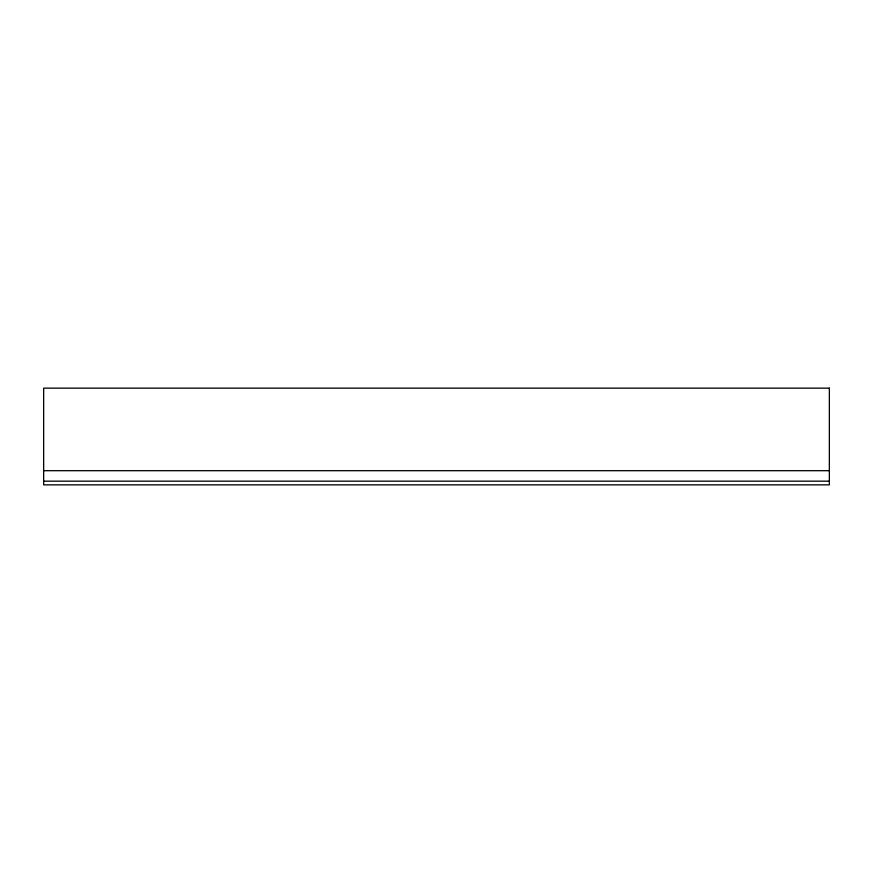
<?xml version="1.0" encoding="UTF-8"?>
<svg xmlns="http://www.w3.org/2000/svg" width="873" height="873" viewBox="0 0 873 873"><rect width="100%" height="100%" fill="white"/><g stroke="black" fill="none" stroke-linecap="round" stroke-linejoin="round"><path stroke-width="1.31" d="M43.65 470.689L829.35 470.689M43.65 481.165L829.35 481.165M829.35 388.147L43.65 388.147L43.65 484.853L829.35 484.853L829.35 388.147"/></g></svg>
